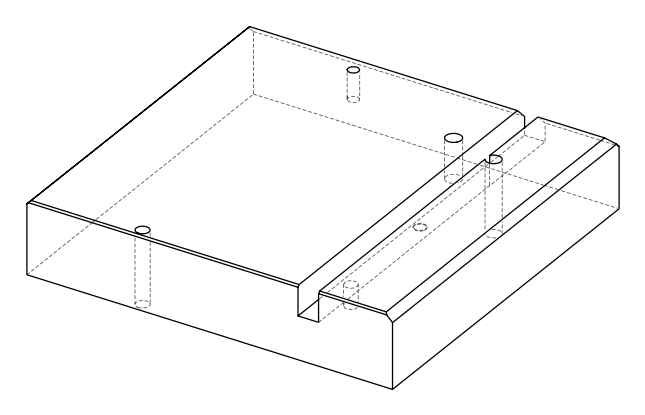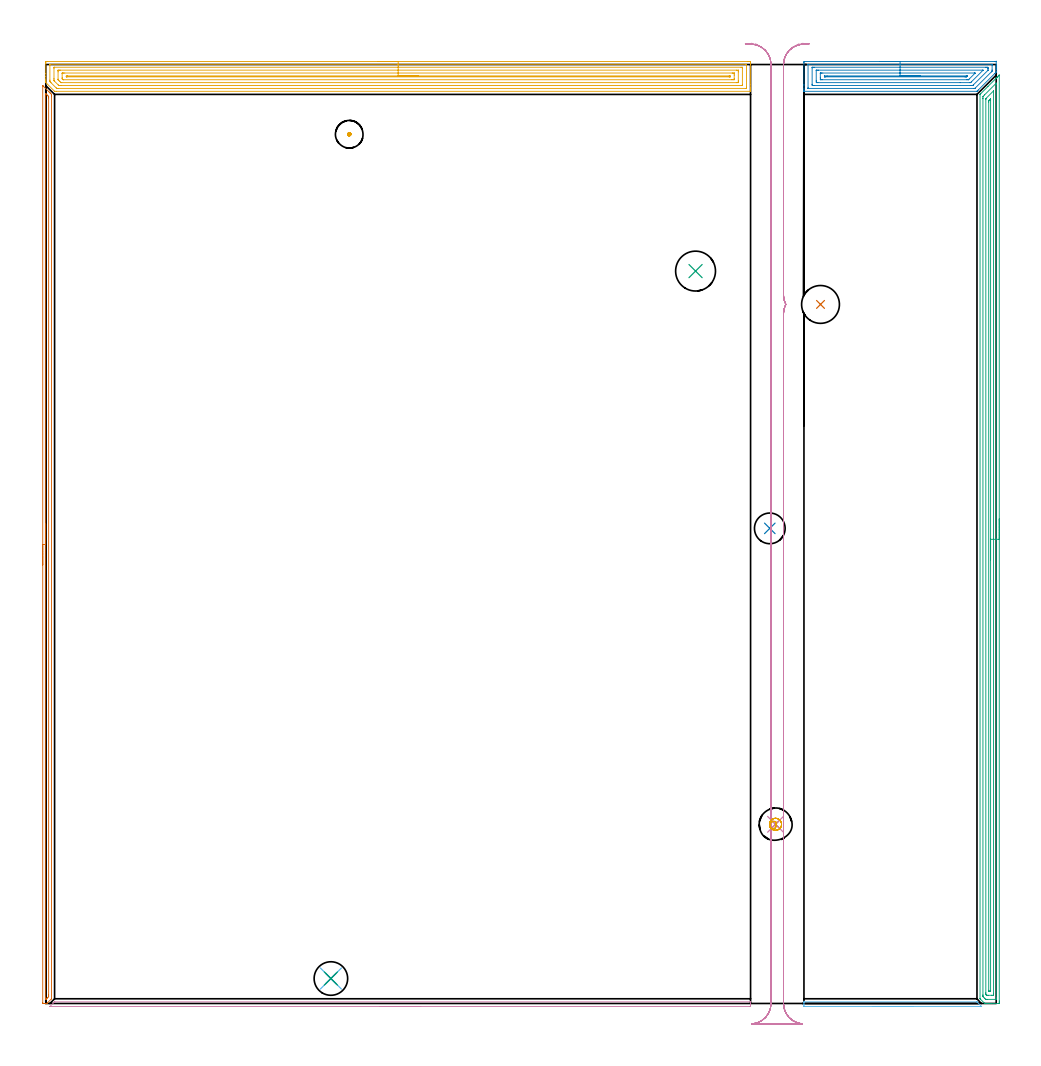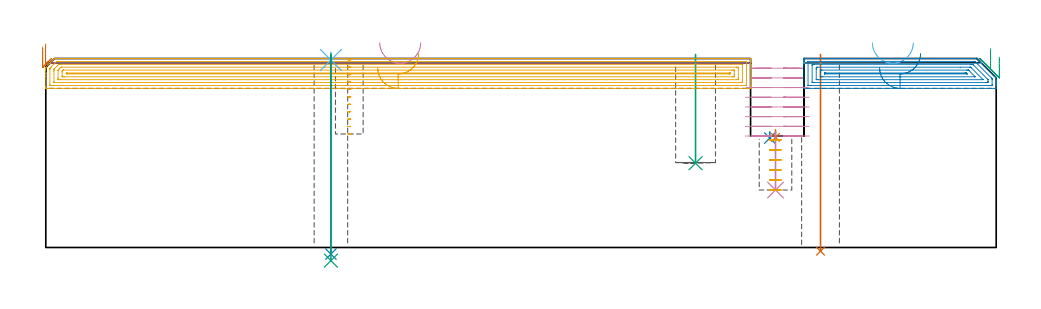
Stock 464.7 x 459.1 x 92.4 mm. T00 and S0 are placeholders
(PLAN: 17 operations, 10 tool changes, 65.8 min)
(1 INDEXABLE_INSERT_DRILL_THROUGH_HOLE_FROM_SOLID | STEP1HOLE_1 | NXT0302_008 | 0.39 min | 24786 mm3)
(2 INDEXABLE_INSERT_DRILL_BLIND_HOLE_FROM_SOLID | STEP1POCKET | UGT0302_001 | 0.02 min | 6854 mm3)
(3 INDEXABLE_INSERT_DRILL_BLIND_HOLE_FROM_SOLID_1 | STEP1POCKET_2 | NXT0302_010 | 0.21 min | 15194 mm3)
(4 AREA_MILL | FG_CHAMFER_SURFACE | UGT0205_001 | 2.89 min | 917 mm3)
(5 AREA_MILL_1 | FG_CHAMFER_SURFACE_1 | UGT0205_001 | 16.71 min | 37468 mm3)
(6 AREA_MILL_2 | FG_CHAMFER_SURFACE_2 | UGT0205_001 | 0.84 min | 239 mm3)
(7 AREA_MILL_3 | FG_CHAMFER_SURFACE_3 | UGT0205_001 | 7.31 min | 4125 mm3)
(8 AREA_MILL_4 | FG_CHAMFER_SURFACE_4 | UGT0205_001 | 4.56 min | 10793 mm3)
(9 AREA_MILL_5 | FG_CHAMFER_SURFACE_5 | UGT0205_001 | 14.56 min | 19754 mm3)
(10 MILL_RECTANGULAR_SLOT | SLOT_RECTANGULAR | UGT0201_094 | Follow Part, ap 5, ae 75% | 16.24 min | 445704 mm3)
(11 MILL_BLIND_HOLE_FROM_SOLID_MATERIAL | STEP1POCKET_1 | NXT0201_011 | Spiral | 0.32 min | 5302 mm3)
(12 SPOT_DRILL | STEP1HOLE | NXT0321_9005460120000 | 0.03 min | 42 mm3)
(13 SPOT_DRILL_1 | STEP1POCKET_3 | NXT0321_9005460120000 | 0.04 min | 55 mm3)
(14 DRILL_THROUGH_HOLE_INTO_CENTER | STEP1HOLE | NXT0301_065 | 0.39 min | 6358 mm3)
(15 DRILL_TO_ENLARGE_THROUGH_HOLE | STEP1HOLE | UGT0301_288 | 0.4 min | 13089 mm3)
(16 DRILL_BLIND_HOLE_INTO_CENTER | STEP1POCKET_3 | NXT0301_128 | 0.12 min | 2876 mm3)
(17 MILL_ROUGH_BLIND_HOLE_CONTOUR | STEP1POCKET_3 | NXT0201_013 | Spiral | 0.73 min | 2365 mm3)
(TOOL NXT0302_008 | Index. Insert Drill 18.5mm [880-D1850L25-05] | D18.5 PA176 FL93 Z2)
(TOOL UGT0302_001 | Indexable Insert Drill 15mm | D15 PA180 FL50 Z2)
(TOOL NXT0302_010 | Index. Insert Drill 19.5mm [880-D1950L25-05] | D19.5 PA176 FL98 Z2)
(TOOL UGT0205_001 | Chamfer Mill 20 x 3 x 45 deg. | D20 FL50 Z2)
(TOOL UGT0201_094 | End mill 20 mm | D20 FL38 Z4)
(TOOL NXT0201_011 | ENDMILL 12mm [2P460-1200-NA 1630] | D12 FL38 Z6)
(TOOL NXT0321_9005460120000 | NC Spot Drill, 142deg, 12mm, Carbide, Uncoated | D12 PA142 FL30 Z2)
(TOOL NXT0301_065 | Carbide Drill 9.4mm [860.1-0940-075A1-MM 2214] | D9.4 PA140 FL98 Z2)
(TOOL UGT0301_288 | Twist Drill 16.4 mm | D16.4 PA118 FL125 Z2)
(TOOL NXT0301_128 | Carbide Drill 12mm [861.1-1200-036A1-GP GC34] | D12 PA150 FL37.4 Z2)
(TOOL NXT0201_013 | ENDMILL 10mm | D10 FL30 Z4)
(OP 1 INDEXABLE_INSERT_DRILL_THROUGH_HOLE_FROM_SOLID)
G17 G21 G94 G90
T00 M6
G54
G17 G0 G90 X378.8 Y341.8 S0 M3
G43 Z102.4 H1
G94 G81 G98 Z-1.823 F250. R94.4
G80
M5
M2
(OP 2 INDEXABLE_INSERT_DRILL_BLIND_HOLE_FROM_SOLID)
G17 G21 G94 G90
T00 M6
G54
G17 G0 G90 X354. Y232.3 S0 M3
G43 Z102.4 H0
G94 G81 G98 Z53.5 F250. R56.5
G80
M5
M2
(OP 3 INDEXABLE_INSERT_DRILL_BLIND_HOLE_FROM_SOLID_1)
G17 G21 G94 G90
T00 M6
G54
G17 G0 G90 X317.7 Y358.1 S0 M3
G43 Z102.4 H1
G94 G81 G98 Z41.2 F250. R94.4
G80
M5
M2
(OP 4 AREA_MILL)
G17 G21 G94 G90
T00 M6
G54
G17 G0 G90 X183.3 Y-1.5 S1061 M3
G43 Z102.4 H0
Z100.1
G94 G1 X183.262 Z99.228 F250.
X183.148 Z98.364
X182.959 Z97.512
X182.697 Z96.68
X182.363 Z95.874
X181.96 Z95.1
X181.492 Z94.364
X180.96 Z93.672
X180.371 Z93.029
X179.728 Z92.44
X179.036 Z91.908
X178.3 Z91.44
X177.526 Z91.037
X176.72 Z90.703
X175.888 Z90.441
X175.036 Z90.252
X174.172 Z90.138
X173.3 Z90.1
X2.096 Y-1.499 Z90.099
X2.033 Y-1.496 Z90.103
X2.018 Y-1.493 Z90.104
X2.064 Y-1.435 Z90.163
X4.115 Y0.615 Z92.215
X4.261 Y0.76 Z92.355
X4.305 Y0.796 Z92.389
X4.409 Y0.8 Z92.4
X344.425
X344.59 Y0.797 Z92.388
X344.597 Y0.692 Z92.284
X344.6 Y0.58 Z92.18
Y0.33 Z91.929
Y-0.35 Z91.245
Y-0.69 Z90.906
X344.597 Y-1.219 Z90.377
X344.596 Y-1.491 Z90.105
X344.566 Y-1.493 Z90.104
X344.281 Y-1.5 Z90.1
X173.3
X172.428 Z90.138
X171.564 Z90.252
X170.712 Z90.441
X169.88 Z90.703
X169.074 Z91.037
X168.3 Z91.44
X167.564 Z91.908
X166.872 Z92.44
X166.229 Z93.029
X165.64 Z93.672
X165.108 Z94.364
X164.64 Z95.1
X164.237 Z95.874
X163.903 Z96.68
X163.641 Z97.512
X163.452 Z98.364
X163.338 Z99.228
X163.3 Z100.1
G0 Z102.4
M5
M2
(OP 5 AREA_MILL_1)
G17 G21 G94 G90
T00 M6
G54
G17 G0 G90 X162.3 Y460.6 S1061 M3
G43 Z102.4 H0
Z87.8
G94 G1 X162.338 Z86.928 F250.
X162.452 Z86.063
X162.641 Z85.212
X162.903 Z84.38
X163.237 Z83.574
X163.64 Z82.8
X164.108 Z82.064
X164.64 Z81.372
X165.229 Z80.729
X165.872 Z80.139
X166.564 Z79.608
X167.3 Z79.14
X168.074 Z78.737
X168.88 Z78.403
X169.712 Z78.141
X170.564 Z77.952
X171.428 Z77.838
X172.3 Z77.8
X343.364
X343.971 Y460.599 Z77.801
X344.572 Y460.594 Z77.804
X344.593 Y460.592 Z77.806
X344.597 Y459.994 Z78.404
X344.6 Y459.366 Z79.031
Y449.284 Z89.111
Y447.861 Z90.535
Y447.499 Z90.897
Y446.773 Z91.627
Y446.493 Z91.907
Y446.065 Z92.326
X344.59 Y446.003 Z92.388
X344.418 Y446. Z92.4
X5.099
X4.298 Y446.002 Z92.396
X4.296 Z92.395
X0.004 Y450.296 Z88.101
X0.001 Y450.306 Z88.091
X0. Y450.595 Z87.801
Y450.902 Z87.498
Y451.235 Z87.164
Y451.961 Z86.434
Y453.217 Z85.18
Y454.639 Z83.757
Y459.729 Z78.669
X0.002 Y459.994 Z78.404
X0.007 Y460.592 Z77.806
X0.028 Y460.594 Z77.804
X0.629 Y460.6 Z77.8
X172.3
Y459.186 Z79.214
X342.268 Y459.185 Z79.215
X342.437 Y459.183 Z79.217
X342.548 Y459.179 Z79.221
X342.591 Y459.172 Z79.228
X342.594 Y459.16 Z79.24
X342.597 Y459.101 Z79.299
X342.6 Y458.685 Z79.715
Y447.975 Z90.425
X342.597 Y447.499 Z90.901
X342.594 Y447.447 Z90.953
X342.591 Y447.427 Z90.973
X342.521 Y447.421 Z90.979
X342.352 Y447.416 Z90.984
X342.267 Y447.414 Z90.986
X5.909
X5.739 Y447.416 Z90.984
X5.401 Y447.421 Z90.979
X5.336 Y447.425 Z90.975
X5.324 Y447.432 Z90.968
X5.299 Y447.453 Z90.947
X5.251 Y447.499 Z90.901
X5.099 Y447.65 Z90.75
X2.573 Y450.176 Z88.224
X2.417 Y450.333 Z88.067
X2.055 Y450.704 Z87.696
X2.012 Y450.749 Z87.651
X2.007 Y450.819 Z87.581
X2.002 Y450.93 Z87.47
X2.001 Y451.069 Z87.331
X2. Y451.485 Z86.915
Y458.625 Z79.775
X2.003 Y459.101 Z79.299
X2.006 Y459.153 Z79.247
X2.009 Y459.173 Z79.227
X2.079 Y459.179 Z79.221
X2.248 Y459.184 Z79.216
X2.333 Y459.186 Z79.214
X172.3
Y457.772 Z80.628
X339.939 Y457.771 Z80.629
X340.395 Y457.767 Z80.633
X340.546 Y457.765 Z80.635
X340.59 Y457.761 Z80.639
X340.594 Y457.658 Z80.742
X340.598 Y457.521 Z80.879
X340.599 Y457.316 Z81.084
X340.6 Y457.111 Z81.289
X340.599 Y449.284 Z89.116
X340.598 Y449.081 Z89.319
X340.59 Y448.875 Z89.525
X340.585 Y448.835 Z89.565
X340.565 Y448.833 Z89.567
X340.509 Y448.831 Z89.569
X340.395 Y448.829 Z89.571
X7.344
X6.888 Y448.83 Z89.57
X6.445 Y448.833 Z89.567
X6.397 Y448.835 Z89.565
X6.343 Y448.868 Z89.532
X6.234 Y448.972 Z89.428
X6.073 Y449.128 Z89.272
X4.205 Y450.994 Z87.406
X4.132 Y451.069 Z87.331
X4.06 Y451.146 Z87.254
X4.015 Y451.196 Z87.204
X4.009 Y451.223 Z87.177
X4.003 Y451.271 Z87.129
X4. Y451.961 Z86.439
Y452.166 Z86.234
X4.001 Y457.316 Z81.084
X4.002 Y457.519 Z80.881
X4.01 Y457.726 Z80.674
X4.015 Y457.766 Z80.634
X4.035 Y457.767 Z80.633
X4.091 Y457.77 Z80.63
X4.205 Y457.771 Z80.629
X172.3 Y457.772 Z80.628
Y456.357 Z82.043
X337.779
X338.548 Y456.351 Z82.049
X338.586
X338.59 Y456.306 Z82.094
X338.595 Y456.197 Z82.203
X338.598 Y455.977 Z82.423
X338.6 Y455.538 Z82.862
Y451.075 Z87.325
X338.598 Y450.626 Z87.774
X338.595 Y450.404 Z87.996
X338.59 Y450.294 Z88.106
X338.586 Y450.249 Z88.151
X338.535 Y450.248 Z88.152
X337.712 Y450.243 Z88.157
X337.646
X7.782
X7.714 Y450.244 Z88.156
X7.509 Y450.249 Z88.151
X7.409 Y450.252 Z88.148
X7.201 Y450.454 Z87.946
X6.888 Y450.762 Z87.638
X6.581 Y451.069 Z87.331
X6.276 Y451.377 Z87.023
X6.076 Y451.583 Z86.817
X6.01 Y451.653 Z86.747
X6.006 Y451.678 Z86.722
X6.003 Y451.733 Z86.667
X6. Y451.955 Z86.445
Y455.525 Z82.875
X6.002 Y455.974 Z82.426
X6.005 Y456.196 Z82.204
X6.01 Y456.306 Z82.094
X6.014 Y456.351 Z82.049
X6.065 Y456.352 Z82.048
X6.888 Y456.357 Z82.043
X6.954
X172.3
Y454.943 Z83.457
X335.619
X335.924 Y454.942 Z83.458
X336.518 Y454.939 Z83.461
X336.571 Y454.936 Z83.464
X336.59 Y454.927 Z83.473
X336.596 Y454.86 Z83.54
X336.598 Y454.639 Z83.761
X336.6 Y453.964 Z84.436
Y452.179 Z86.221
X336.599 Y451.961 Z86.439
X336.597 Y451.793 Z86.607
X336.593 Y451.709 Z86.691
X336.591 Y451.672 Z86.728
X336.533 Y451.664 Z86.736
X336.226 Y451.66 Z86.74
X335.924 Y451.658 Z86.742
X335.335 Y451.657 Z86.743
X8.676 Y451.658 Z86.742
X8.574 Y451.659 Z86.741
X8.494 Y451.662 Z86.738
X8.445 Y451.665 Z86.735
X8.413 Y451.696 Z86.704
X8.141 Y451.961 Z86.439
X8.065 Y452.04 Z86.36
X8.022 Y452.088 Z86.312
X8.01 Y452.131 Z86.269
X8.006 Y452.299 Z86.101
X8.001 Y452.635 Z85.765
Y454.639 Z83.761
X8.003 Y454.807 Z83.593
X8.006 Y454.891 Z83.509
X8.009 Y454.928 Z83.472
X8.067 Y454.936 Z83.464
X8.374 Y454.94 Z83.46
X8.676 Y454.942 Z83.458
X9.265 Y454.943 Z83.457
X172.3
Y453.529 Z84.871
X334.136
X334.355 Y453.528 Z84.872
X334.515 Y453.524 Z84.876
X334.586 Y453.522 Z84.878
X334.59 Y453.481 Z84.919
X334.598 Y453.285 Z85.115
X334.596 Y453.2 Z85.2
X334.59 Y453.095 Z85.305
X334.584 Y453.077 Z85.323
X334.574 Y453.075 Z85.325
X334.541 Y453.073 Z85.327
X334.27 Y453.071 Z85.329
X334.136
X10.464
X10.245 Y453.073 Z85.327
X10.085 Y453.076 Z85.324
X10.013 Y453.078 Z85.322
X10.01 Y453.119 Z85.281
X10.006 Y453.311 Z85.089
X10.015 Y453.522 Z84.878
X10.464 Y453.527 Z84.873
X10.683 Y453.528 Z84.872
X172.3 Y453.529 Z84.871
X173.172 Z84.909
X174.036 Z85.023
X174.888 Z85.212
X175.72 Z85.474
X176.526 Z85.808
X177.3 Z86.211
X178.036 Z86.68
X178.728 Z87.211
X179.371 Z87.8
X179.96 Z88.443
X180.492 Z89.135
X180.96 Z89.871
X181.363 Z90.645
X181.697 Z91.451
X181.959 Z92.283
X182.148 Z93.135
X182.262 Z93.999
X182.3 Z94.871
G0 Z102.4
M5
M2
(OP 6 AREA_MILL_2)
G17 G21 G94 G90
T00 M6
G54
G17 G0 G90 X424.15 Y-1.5 S1061 M3
G43 Z102.4 H0
Z100.1
G94 G1 X424.112 Z99.228 F250.
X423.998 Z98.364
X423.809 Z97.512
X423.547 Z96.68
X423.213 Z95.874
X422.81 Z95.1
X422.342 Z94.364
X421.81 Z93.672
X421.221 Z93.029
X420.578 Z92.44
X419.886 Z91.908
X419.15 Z91.44
X418.376 Z91.037
X417.57 Z90.703
X416.738 Z90.441
X415.886 Z90.252
X415.022 Z90.138
X414.15 Z90.1
X371.005
X370.861 Y-1.498 Z90.102
X370.72 Y-1.493 Z90.104
X370.704 Y-1.491 Z90.105
X370.7 Y-1.219 Z90.377
Y-0.663 Z90.933
Y-0.35 Z91.244
Y0.598 Z92.197
X370.703 Y0.701 Z92.293
X370.71 Y0.797 Z92.388
X370.861 Y0.8 Z92.4
X455.208
X455.295 Y0.796 Z92.389
X455.332 Y0.767 Z92.362
X455.458 Y0.642 Z92.241
X457.565 Y-1.463 Z90.134
X457.583 Y-1.495 Z90.103
X457.581 Y-1.496 Z90.102
X457.541 Y-1.499 Z90.099
X457.439
X457.281 Y-1.5 Z90.1
X414.15
X413.278 Z90.138
X412.414 Z90.252
X411.562 Z90.441
X410.73 Z90.703
X409.924 Z91.037
X409.15 Z91.44
X408.414 Z91.908
X407.722 Z92.44
X407.079 Z93.029
X406.49 Z93.672
X405.958 Z94.364
X405.49 Z95.1
X405.087 Z95.874
X404.753 Z96.68
X404.491 Z97.512
X404.302 Z98.364
X404.188 Z99.228
X404.15 Z100.1
G0 Z102.4
M5
M2
(OP 7 AREA_MILL_3)
G17 G21 G94 G90
T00 M6
G54
G17 G0 G90 X-1.5 Y214.4 S1061 M3
G43 Z102.4 H0
Z98.1
G94 G1 Y214.438 Z97.228 F250.
Y214.552 Z96.363
Y214.741 Z95.512
Y215.003 Z94.68
Y215.337 Z93.874
Y215.74 Z93.1
Y216.208 Z92.364
Y216.74 Z91.672
Y217.329 Z91.029
Y217.972 Z90.44
Y218.664 Z89.908
Y219.4 Z89.44
Y220.174 Z89.037
Y220.98 Z88.703
Y221.812 Z88.441
Y222.664 Z88.252
Y223.528 Z88.138
Y224.4 Z88.1
X-1.499 Y448.778 Z88.099
X-1.495 Y448.783 Z88.103
X-1.48 Y448.778 Z88.118
X-1.408 Y448.709 Z88.19
X1.604 Y445.697 Z91.203
X1.799 Y445.502 Z91.397
X1.966 Y445.336 Z91.561
X2.127 Y445.174 Z91.725
X2.246 Y445.055 Z91.843
X2.405 Y444.897 Z92.
X2.691 Y444.609 Z92.288
X2.795 Y444.502 Z92.391
X2.8 Y443.715 Z92.4
Y2.405
X2.796 Y2.306 Z92.389
X2.73 Y2.228 Z92.327
X0.65 Y0.15 Z90.249
X0.511 Y0.008 Z90.103
X0.484 Y0.002 Z90.076
X0.41 Y0. Z90.005
X0.314 Z89.913
X-0.432 Z89.167
X-1.105 Z88.49
X-1.333 Z88.263
X-1.44 Z88.156
X-1.491 Y0.003 Z88.105
X-1.496 Y0.171 Z88.104
X-1.5 Y0.372 Z88.1
Y224.4
X-0.086 Z89.514
X-0.085 Y444.609 Z89.515
X-0.083 Y444.848 Z89.517
X-0.08 Y444.906 Z89.52
X-0.079 Y444.917 Z89.521
X-0.062 Y444.903 Z89.538
X-0.009 Y444.854 Z89.591
X0.241 Y444.609 Z89.841
X0.65 Y444.2 Z90.25
X1.134 Y443.715 Z90.734
X1.299 Y443.546 Z90.899
X1.357 Y443.482 Z90.957
X1.379 Y443.453 Z90.979
X1.381 Y443.433 Z90.981
X1.383 Y443.341 Z90.983
X1.386 Y442.967 Z90.986
Y442.822
Y4.191
X1.383 Y3.445 Z90.983
X1.38 Y3.371 Z90.98
X1.378 Y3.34 Z90.978
X1.343 Y3.298 Z90.943
X0.995 Y2.946 Z90.595
X0.65 Y2.6 Z90.25
X0.455 Y2.405 Z90.055
X0.333 Y2.285 Z89.933
X0.106 Y2.065 Z89.706
X0.057 Y2.018 Z89.657
X-0.047 Y2.01 Z89.553
X-0.072 Z89.528
X-0.079 Y2.078 Z89.521
X-0.083 Y2.258 Z89.517
X-0.085 Y2.405 Z89.515
X-0.086 Y2.991 Z89.514
Y224.4
Y225.272 Z89.552
Y226.136 Z89.666
Y226.988 Z89.855
Y227.82 Z90.117
Y228.626 Z90.451
Y229.4 Z90.854
Y230.136 Z91.323
Y230.828 Z91.854
Y231.471 Z92.443
Y232.06 Z93.086
Y232.592 Z93.778
Y233.06 Z94.514
Y233.463 Z95.288
Y233.797 Z96.094
Y234.059 Z96.926
Y234.248 Z97.778
Y234.362 Z98.643
Y234.4 Z99.514
G0 Z102.4
M5
M2
(OP 8 AREA_MILL_4)
G17 G21 G94 G90
T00 M6
G54
G17 G0 G90 X407.7 Y460.6 S1061 M3
G43 Z102.4 H0
Z87.8
G94 G1 X407.738 Z86.928 F250.
X407.852 Z86.064
X408.041 Z85.212
X408.303 Z84.38
X408.637 Z83.574
X409.04 Z82.8
X409.508 Z82.064
X410.04 Z81.372
X410.629 Z80.729
X411.272 Z80.14
X411.964 Z79.608
X412.7 Z79.14
X413.474 Z78.737
X414.28 Z78.403
X415.112 Z78.141
X415.964 Z77.952
X416.828 Z77.838
X417.7 Z77.8
X464.097 Y460.599 Z77.801
X464.698 Y460.596 Z77.8
X464.699
X464.7 Y459.101 Z79.293
Y458.522 Z79.875
Y458.209 Z80.188
Y457.629 Z80.767
Y457.316 Z81.079
Y456.69 Z81.71
Y455.403 Z82.995
X464.692 Y455.393 Z83.006
X464.414 Y455.114 Z83.286
X464.356 Y455.056 Z83.344
X463.941 Y454.639 Z83.758
X455.909 Y446.606 Z91.789
X455.621 Y446.321 Z92.079
X455.524 Y446.223 Z92.176
X455.346 Y446.048 Z92.347
X455.295 Y446.004 Z92.389
X455.175 Y446. Z92.4
X370.857
X370.71 Y446.002 Z92.388
X370.706 Y446.023 Z92.367
X370.703 Y446.055 Z92.336
X370.7 Y446.425 Z91.974
Y446.872 Z91.527
Y447.499 Z90.896
Y448.704 Z89.693
Y449.284 Z89.11
Y459.994 Z78.403
X370.703 Y460.286 Z78.111
X370.71 Y460.592 Z77.806
X371.016 Y460.599 Z77.799
X417.7 Y460.6 Z77.8
Y459.186 Z79.214
X462.397 Y459.185 Z79.215
X462.566 Y459.182 Z79.218
X462.675 Y459.179 Z79.221
X462.691 Y459.169 Z79.231
X462.693 Y459.156 Z79.244
X462.696 Y459.101 Z79.299
X462.7 Y458.714 Z79.686
Y456.424 Z81.976
X462.698 Y456.038 Z82.362
X462.693 Y455.91 Z82.49
X462.689 Y455.85 Z82.55
X462.347 Y455.497 Z82.903
X454.349 Y447.499 Z90.901
X454.315 Y447.466 Z90.934
X454.282 Y447.439 Z90.961
X454.253 Y447.421 Z90.979
X454.231 Y447.418 Z90.982
X454.181 Y447.416 Z90.984
X454.081 Y447.415 Z90.985
X453.879 Y447.414 Z90.986
X373.003 Y447.415 Z90.985
X372.834 Y447.418 Z90.982
X372.725 Y447.421 Z90.979
X372.709 Y447.431 Z90.969
X372.707 Y447.444 Z90.956
X372.704 Y447.499 Z90.901
X372.7 Y447.886 Z90.514
X372.701 Y459.101 Z79.299
X372.703 Y459.15 Z79.25
X372.706 Y459.173 Z79.227
X372.709 Y459.179 Z79.221
X372.75 Y459.181 Z79.219
X372.918 Y459.185 Z79.215
X373.003 Y459.186 Z79.214
X373.087
X417.7
Y457.772 Z80.628
X459.636 Y457.771 Z80.629
X460.074 Y457.77 Z80.63
X460.528 Y457.767 Z80.633
X460.67 Y457.765 Z80.635
X460.69 Y457.488 Z80.912
X460.696 Y457.316 Z81.084
X460.699 Y457.145 Z81.255
X460.695 Y456.424 Z81.976
X460.692 Y456.338 Z82.062
X460.688 Y456.299 Z82.101
X460.672 Y456.28 Z82.12
X460.528 Y456.129 Z82.271
X453.537 Y449.137 Z89.263
X453.39 Y448.991 Z89.409
X453.264 Y448.874 Z89.526
X453.221 Y448.835 Z89.565
X453.171 Y448.834 Z89.566
X452.951 Y448.83 Z89.57
X452.498 Y448.829 Z89.571
X452.061 Y448.828 Z89.572
X375.764 Y448.829 Z89.571
X375.326 Y448.83 Z89.57
X374.872 Y448.833 Z89.567
X374.73 Y448.835 Z89.565
X374.71 Y449.112 Z89.288
X374.704 Y449.284 Z89.116
X374.701 Y449.455 Z88.945
Y457.487 Z80.913
X374.707 Y457.66 Z80.74
X374.711 Y457.765 Z80.635
X374.759 Y457.767 Z80.633
X374.872 Y457.769 Z80.631
X375.309 Y457.771 Z80.629
X375.764 Y457.772 Z80.628
X417.7
Y456.357 Z82.043
X457.918
X458.183 Y456.351 Z82.049
X458.288 Y456.347 Z82.053
X458.263 Y456.319 Z82.081
X458.113 Y456.163 Z82.237
X452.498 Y450.547 Z87.853
X452.31 Y450.364 Z88.036
X452.205 Y450.266 Z88.134
X452.17 Y450.25 Z88.15
X452.122 Y450.246 Z88.154
X452.019 Y450.244 Z88.156
X451.606 Y450.243 Z88.157
X447.089
X377.482
X376.729 Y450.25 Z88.15
X376.701 Y451.024 Z87.376
X376.7 Y451.069 Z87.331
X376.701 Y456.274 Z82.126
X376.705 Y456.327 Z82.073
X376.71 Y456.348 Z82.052
X376.729 Y456.351 Z82.049
X377.549 Y456.357 Z82.043
X377.615
X417.7
Y454.943 Z83.457
X453.979
X454.126 Y454.942 Z83.458
X454.282 Y454.939 Z83.461
X454.426 Y454.936 Z83.464
X454.344 Y454.847 Z83.553
X454.282 Y454.781 Z83.619
X451.463 Y451.961 Z86.439
X451.21 Y451.713 Z86.687
X451.169 Y451.677 Z86.723
X451.151 Y451.664 Z86.736
X451.119 Y451.662 Z86.738
X451.016 Y451.659 Z86.741
X450.713 Y451.657 Z86.743
X450.125
X379.637
X379.333 Y451.658 Z86.742
X378.74 Y451.662 Z86.738
X378.721 Y451.663 Z86.737
X378.708 Y451.694 Z86.706
X378.704 Y451.961 Z86.439
X378.7 Y452.594 Z85.806
Y452.854 Z85.546
Y454.639 Z83.761
X378.701 Y454.797 Z83.603
X378.703 Y454.876 Z83.524
X378.706 Y454.915 Z83.485
X378.709 Y454.931 Z83.469
X378.727 Y454.936 Z83.464
X379.031 Y454.94 Z83.46
X379.333 Y454.942 Z83.458
X379.921 Y454.943 Z83.457
X417.7
Y453.529 Z84.871
X450.039
X450.382 Y453.527 Z84.873
X450.477 Y453.525 Z84.875
X450.552 Y453.522 Z84.878
X450.523 Y453.483 Z84.917
X450.402 Y453.355 Z85.045
X450.308 Y453.259 Z85.141
X450.17 Y453.126 Z85.274
X450.133 Y453.093 Z85.307
X450.104 Y453.078 Z85.322
X450.05 Y453.076 Z85.324
X449.821 Y453.073 Z85.327
X449.604 Y453.071 Z85.329
X449.387
X381.335
X381.118 Y453.072 Z85.328
X380.897 Y453.074 Z85.326
X380.761 Y453.078 Z85.322
X380.71 Y453.087 Z85.313
X380.707 Y453.116 Z85.284
X380.702 Y453.269 Z85.131
X380.707 Y453.508 Z84.892
X380.709 Y453.518 Z84.882
X380.72 Y453.522 Z84.878
X380.775 Y453.525 Z84.875
X380.889 Y453.528 Z84.872
X382.01 Y453.529 Z84.871
X417.7
X418.572 Z84.909
X419.437 Z85.023
X420.288 Z85.212
X421.12 Z85.474
X421.926 Z85.808
X422.7 Z86.211
X423.436 Z86.68
X424.128 Z87.211
X424.771 Z87.8
X425.36 Z88.443
X425.892 Z89.135
X426.36 Z89.871
X426.763 Z90.645
X427.097 Z91.451
X427.359 Z92.283
X427.548 Z93.135
X427.662 Z94.
X427.7 Z94.871
G0 Z102.4
M5
M2
(OP 9 AREA_MILL_5)
G17 G21 G94 G90
T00 M6
G54
G17 G0 G90 X466.2 Y236.95 S1061 M3
G43 Z102.4 H0
Z93.
G94 G1 Y236.912 Z92.128 F250.
Y236.798 Z91.263
Y236.609 Z90.412
Y236.347 Z89.58
Y236.013 Z88.774
Y235.61 Z88.
Y235.142 Z87.264
Y234.61 Z86.572
Y234.021 Z85.929
Y233.378 Z85.34
Y232.686 Z84.808
Y231.95 Z84.34
Y231.176 Z83.937
Y230.37 Z83.603
Y229.538 Z83.341
Y228.686 Z83.152
Y227.822 Z83.038
Y226.95 Z83.
Y1.162
X466.199 Y0.611 Z83.001
X466.197 Y0.272 Z83.002
X466.193 Y0.01 Z83.004
X465.865 Y0. Z83.331
X462.373 Z86.821
X461.822 Z87.375
X461.5 Z87.696
X460.949 Z88.247
X460.627 Z88.568
X459.983 Z89.217
X459.525 Z89.674
X459.487 Z89.712
X459.2 Y0.002 Z89.993
X459.098 Y0.01 Z90.094
X458.989 Y0.109 Z90.208
X458.881 Y0.219 Z90.318
X457.089 Y2.011 Z92.111
X456.846 Y2.256 Z92.35
X456.804 Y2.306 Z92.389
X456.8 Y2.396 Z92.4
Y444.36
X456.803 Y444.494 Z92.389
X456.872 Y444.574 Z92.324
X457.106 Y444.807 Z92.093
X457.135 Y444.835 Z92.064
X460.678 Y448.378 Z88.521
X464.556 Y452.258 Z84.64
X464.695 Y452.396 Z84.503
X464.85 Y452.551 Z84.348
X464.992 Y452.695 Z84.203
X465.141 Y452.842 Z84.056
X465.277 Y452.978 Z83.921
X465.429 Y453.131 Z83.766
X465.931 Y453.631 Z83.269
X466.055 Y453.756 Z83.144
X466.186 Y453.884 Z83.012
X466.195 Y453.885 Z83.003
X466.199 Y453.884 Z82.999
X466.2 Y226.95 Z83.
X464.786 Z84.414
X464.785 Y2.609 Z84.415
X464.784 Y2.397 Z84.416
X464.78 Y2.057 Z84.42
X464.779 Y2.022 Z84.421
X464.739 Y2.01 Z84.461
X464.637 Y2.005 Z84.563
X464.506 Y2.001 Z84.694
X460.141 Z89.059
X459.754 Y2.007 Z89.446
X459.625 Y2.01 Z89.575
X459.534 Y2.028 Z89.666
X459.459 Y2.099 Z89.741
X459.154 Y2.397 Z90.046
X458.881 Y2.67 Z90.319
X458.266 Y3.29 Z90.934
X458.224 Y3.337 Z90.976
X458.221 Y3.376 Z90.979
X458.218 Y3.46 Z90.982
X458.215 Y3.63 Z90.985
X458.214 Y3.971 Z90.986
Y4.183
Y442.363
X458.215 Y442.575 Z90.985
X458.22 Y443.25 Z90.98
X458.224 Y443.467 Z90.976
X458.994 Y444.244 Z90.206
X464.467 Y449.717 Z84.733
X464.57 Y449.817 Z84.63
X464.739 Y449.977 Z84.461
X464.779 Y450.013 Z84.421
X464.782 Y449.933 Z84.418
X464.785 Y449.717 Z84.415
Y449.522
X464.786 Y226.95 Z84.414
X463.372 Z85.828
Y4.947
X463.37 Y4.183 Z85.83
X463.368 Y4.058 Z85.832
X463.365 Y4.02 Z85.835
X463.334 Y4.01 Z85.866
X463.246 Y4.007 Z85.954
X462.551 Y4. Z86.649
X462.373 Z86.827
X460.805 Z88.395
X460.627 Z88.573
X460.448 Y4.002 Z88.752
X460.092 Y4.008 Z89.108
X459.999 Y4.012 Z89.201
X459.973 Y4.033 Z89.227
X459.921 Y4.081 Z89.279
X459.817 Y4.183 Z89.383
X459.754 Y4.248 Z89.446
X459.657 Y4.354 Z89.543
X459.635 Y4.387 Z89.565
X459.632 Y4.52 Z89.568
X459.63 Y4.691 Z89.57
X459.628 Y5.204 Z89.572
Y441.938
X459.629 Y442.195 Z89.571
X459.632 Y442.366 Z89.568
X459.635 Y442.424 Z89.565
X459.641 Y442.435 Z89.559
X459.66 Y442.458 Z89.54
X459.754 Y442.555 Z89.446
X463.346 Y446.146 Z85.854
X463.358 Y446.151 Z85.842
X463.365 Z85.835
X463.368 Y446.146 Z85.832
X463.371 Y446.061 Z85.829
Y446.018
X463.372 Y226.95 Z85.828
X461.957 Z87.243
Y6.237
X461.956 Y6.113 Z87.244
X461.953 Y6.03 Z87.247
X461.95 Y6.013 Z87.25
X461.945 Y6.009 Z87.255
X461.921 Y6.006 Z87.279
X461.5 Y6. Z87.7
X461.469 Z87.731
X461.088 Y6.01 Z88.112
X461.049 Y6.012 Z88.151
X461.047 Y6.042 Z88.153
X461.044 Y6.088 Z88.156
X461.043 Y6.133 Z88.157
Y6.436
Y440.789
X461.044 Y441.255 Z88.156
X461.047 Y441.362 Z88.153
X461.05 Y441.385 Z88.15
X461.06 Y441.401 Z88.14
X461.094 Y441.44 Z88.106
X461.331 Y441.682 Z87.869
X461.416 Y441.768 Z87.784
X461.5 Y441.851 Z87.7
X461.86 Y442.207 Z87.34
X461.917 Y442.261 Z87.283
X461.951 Y442.29 Z87.249
X461.954 Y442.242 Z87.246
X461.956 Y442.203 Z87.244
X461.957 Y442.107 Z87.243
Y441.682
Y226.95
Y226.078 Z87.281
Y225.214 Z87.395
Y224.362 Z87.583
Y223.53 Z87.846
Y222.724 Z88.18
Y221.95 Z88.582
Y221.214 Z89.051
Y220.522 Z89.582
Y219.879 Z90.172
Y219.29 Z90.815
Y218.758 Z91.507
Y218.29 Z92.243
Y217.887 Z93.016
Y217.553 Z93.822
Y217.291 Z94.654
Y217.102 Z95.506
Y216.988 Z96.371
Y216.95 Z97.243
G0 Z102.4
M5
M2
(OP 10 MILL_RECTANGULAR_SLOT)
G17 G21 G94 G90
T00 M6
G54
G17 G0 G90 X347.002 Y469.26 S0 M3
G43 Z102.4 H0
Z87.662
G94 G1 X349.6 Y467.76 F250.
G2 X354.6 Y459.1 R10. F500.
G1 Y0.
G2 X345.374 Y-9.97 R10.
G1 Y-10.
X369.926
Y-9.97
G2 X360.7 Y0. R10.
G1 Y337.13
G2 X361.858 Y341.8 R10.
X360.7 Y346.47 R10.
G1 Y459.1
G2 X365.7 Y467.76 R10.
G1 X368.298 Y469.26 F250.
G0 X345.059 Y469.53 Z82.925
G1 X347.892 Y468.543
G2 X354.6 Y459.1 R10. F500.
G1 Y0.
G2 X345.374 Y-9.97 R10.
G1 Y-10.
X369.926
Y-9.97
G2 X360.7 Y0. R10.
G1 Y337.13
G2 X361.858 Y341.8 R10.
X360.7 Y346.47 R10.
G1 Y459.1
G2 X367.41 Y468.543 R10.
G1 X370.243 Y469.53 F250.
G0 X342.441 Y469.315 Z78.187
G1 X345.43 Y469.065
G2 X354.6 Y459.1 R10. F500.
G1 Y0.
G2 X345.374 Y-9.97 R10.
G1 Y-10.
X369.926
Y-9.97
G2 X360.7 Y0. R10.
G1 Y337.13
G2 X361.858 Y341.8 R10.
X360.7 Y346.47 R10.
G1 Y459.1
G2 X369.872 Y469.066 R10.
G1 X372.862 Y469.314 F250.
G0 X342.05 Y469.224 Z73.45
G1 X345.047 Y469.09
G2 X354.6 Y459.1 R10. F500.
G1 Y0.
G2 X345.374 Y-9.97 R10.
G1 Y-10.
X369.926
Y-9.97
G2 X360.7 Y0. R10.
G1 Y337.13
G2 X361.858 Y341.8 R10.
X360.7 Y346.47 R10.
G1 Y459.1
G2 X370.253 Y469.09 R10.
G1 X373.25 Y469.224 F250.
G0 X342.05 Z68.712
G1 X345.047 Y469.09
G2 X354.6 Y459.1 R10. F500.
G1 Y0.
G2 X345.374 Y-9.97 R10.
G1 Y-10.
X369.926
Y-9.97
G2 X360.7 Y0. R10.
G1 Y337.13
G2 X361.858 Y341.8 R10.
X360.7 Y346.47 R10.
G1 Y459.1
G2 X370.253 Y469.09 R10.
G1 X373.25 Y469.224 F250.
G0 X342.05 Z63.975
G1 X345.047 Y469.09
G2 X354.6 Y459.1 R10. F500.
G1 Y0.
G2 X345.374 Y-9.97 R10.
G1 Y-10.
X369.926
Y-9.97
G2 X360.7 Y0. R10.
G1 Y337.13
G2 X361.858 Y341.8 R10.
X360.7 Y346.47 R10.
G1 Y459.1
G2 X370.253 Y469.09 R10.
G1 X373.25 Y469.224 F250.
G0 X342.05 Z59.237
G1 X345.047 Y469.09
G2 X354.6 Y459.1 R10. F500.
G1 Y0.
G2 X345.374 Y-9.97 R10.
G1 Y-10.
X369.926
Y-9.97
G2 X360.7 Y0. R10.
G1 Y337.13
G2 X361.858 Y341.8 R10.
X360.7 Y346.47 R10.
G1 Y459.1
G2 X370.253 Y469.09 R10.
G1 X373.25 Y469.224 F250.
G0 X342.05 Z54.5
G1 X345.047 Y469.09
G2 X354.6 Y459.1 R10. F500.
G1 Y0.
G2 X345.374 Y-9.97 R10.
G1 Y-10.
X369.926
Y-9.97
G2 X360.7 Y0. R10.
G1 Y337.13
G2 X361.858 Y341.8 R10.
X360.7 Y346.47 R10.
G1 Y459.1
G2 X370.253 Y469.09 R10.
G1 X373.25 Y469.224 F250.
G0 Z102.4
M5
M2
(OP 11 MILL_BLIND_HOLE_FROM_SOLID_MATERIAL)
G17 G21 G94 G90
T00 M6
G54
G17 G0 G90 X148.4 Y425. S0 M3
G43 Z102.4 H1
Z91.773
G94 G3 X148.775 Y425.375 R0.375 F250.
X148.4 Y425.75 R0.375
X147.65 Y425. R0.75
X148.4 Y425.75 R-0.75
X148.025 Y425.375 R0.375
X148.4 Y425. R0.375
G0 Z88.145
G3 X148.775 Y425.375 R0.375
X148.4 Y425.75 R0.375
X147.65 Y425. R0.75
X148.4 Y425.75 R-0.75
X148.025 Y425.375 R0.375
X148.4 Y425. R0.375
G0 Z84.518
G3 X148.775 Y425.375 R0.375
X148.4 Y425.75 R0.375
X147.65 Y425. R0.75
X148.4 Y425.75 R-0.75
X148.025 Y425.375 R0.375
X148.4 Y425. R0.375
G0 Z80.891
G3 X148.775 Y425.375 R0.375
X148.4 Y425.75 R0.375
X147.65 Y425. R0.75
X148.4 Y425.75 R-0.75
X148.025 Y425.375 R0.375
X148.4 Y425. R0.375
G0 Z77.264
G3 X148.775 Y425.375 R0.375
X148.4 Y425.75 R0.375
X147.65 Y425. R0.75
X148.4 Y425.75 R-0.75
X148.025 Y425.375 R0.375
X148.4 Y425. R0.375
G0 Z73.636
G3 X148.775 Y425.375 R0.375
X148.4 Y425.75 R0.375
X147.65 Y425. R0.75
X148.4 Y425.75 R-0.75
X148.025 Y425.375 R0.375
X148.4 Y425. R0.375
G0 Z70.009
G3 X148.775 Y425.375 R0.375
X148.4 Y425.75 R0.375
X147.65 Y425. R0.75
X148.4 Y425.75 R-0.75
X148.025 Y425.375 R0.375
X148.4 Y425. R0.375
G0 Z66.382
G3 X148.775 Y425.375 R0.375
X148.4 Y425.75 R0.375
X147.65 Y425. R0.75
X148.4 Y425.75 R-0.75
X148.025 Y425.375 R0.375
X148.4 Y425. R0.375
G0 Z62.755
G3 X148.775 Y425.375 R0.375
X148.4 Y425.75 R0.375
X147.65 Y425. R0.75
X148.4 Y425.75 R-0.75
X148.025 Y425.375 R0.375
X148.4 Y425. R0.375
G0 Z59.127
G3 X148.775 Y425.375 R0.375
X148.4 Y425.75 R0.375
X147.65 Y425. R0.75
X148.4 Y425.75 R-0.75
X148.025 Y425.375 R0.375
X148.4 Y425. R0.375
G0 Z55.5
G3 X148.775 Y425.375 R0.375
X148.4 Y425.75 R0.375
X147.65 Y425. R0.75
X148.4 Y425.75 R-0.75
X148.025 Y425.375 R0.375
X148.4 Y425. R0.375
G0 Z102.4
M5
M2
(OP 12 SPOT_DRILL)
G17 G21 G94 G90
T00 M6
G54
G17 G0 G90 X139.4 Y12.2 S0 M3
G43 Z102.4 H0
G94 G81 G98 Z91.694 F250. R95.4
G80
M5
M2
(OP 13 SPOT_DRILL_1)
G17 G21 G94 G90
T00 M6
G54
G17 G0 G90 X356.8 Y87.6 S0 M3
G43 Z102.4 H0
G94 G81 G98 Z53.816 F250. R57.5
G80
M5
M2
(OP 14 DRILL_THROUGH_HOLE_INTO_CENTER)
G17 G21 G94 G90
T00 M6
G54
G17 G0 G90 X139.4 Y12.2 S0 M3
G43 Z102.4 H1
G94 G73 G98 Z-3.211 F250. Q8.692 R94.4
G80
M5
M2
(OP 15 DRILL_TO_ENLARGE_THROUGH_HOLE)
G17 G21 G94 G90
T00 M6
G54
G17 G0 G90 X139.4 Y12.2 S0 M3
G43 Z102.4 H0
G94 G73 G98 Z-6.427 F250. Q14.118 R94.4
G80
M5
M2
(OP 16 DRILL_BLIND_HOLE_INTO_CENTER)
G17 G21 G94 G90
T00 M6
G54
G17 G0 G90 X356.8 Y87.6 S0 M3
G43 Z102.4 H1
G94 G81 G98 Z28.1 F250. R56.5
G80
M5
M2
(OP 17 MILL_ROUGH_BLIND_HOLE_CONTOUR)
G17 G21 G94 G90
T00 M6
G54
G17 G0 G90 X356.8 Y87.6 S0 M3
G43 Z102.4 H0
Z52.6
G94 G3 X357.256 Y88.208 R0.475 F250.
X356.388 Y89.016 R1.157
X354.354 Y88.213 R1.971
X354.309 Y86.019 R1.984
X358.381 Y85.109 R2.95
X354.309 Y86.019 R-2.95
X356.345 Y85.564 R1.475
X356.8 Y87.6 R1.475
G0 Z47.7
G3 X357.256 Y88.208 R0.475
X356.388 Y89.016 R1.157
X354.354 Y88.213 R1.971
X354.309 Y86.019 R1.984
X358.381 Y85.109 R2.95
X354.309 Y86.019 R-2.95
X356.345 Y85.564 R1.475
X356.8 Y87.6 R1.475
G0 Z42.8
G3 X357.256 Y88.208 R0.475
X356.388 Y89.016 R1.157
X354.354 Y88.213 R1.971
X354.309 Y86.019 R1.984
X358.381 Y85.109 R2.95
X354.309 Y86.019 R-2.95
X356.345 Y85.564 R1.475
X356.8 Y87.6 R1.475
G0 Z37.9
G3 X357.256 Y88.208 R0.475
X356.388 Y89.016 R1.157
X354.354 Y88.213 R1.971
X354.309 Y86.019 R1.984
X358.381 Y85.109 R2.95
X354.309 Y86.019 R-2.95
X356.345 Y85.564 R1.475
X356.8 Y87.6 R1.475
G0 Z33.
G3 X357.256 Y88.208 R0.475
X356.388 Y89.016 R1.157
X354.354 Y88.213 R1.971
X354.309 Y86.019 R1.984
X358.381 Y85.109 R2.95
X354.309 Y86.019 R-2.95
X356.345 Y85.564 R1.475
X356.8 Y87.6 R1.475
G0 Z28.1
G3 X357.256 Y88.208 R0.475
X356.388 Y89.016 R1.157
X354.354 Y88.213 R1.971
X354.309 Y86.019 R1.984
X358.381 Y85.109 R2.95
X354.309 Y86.019 R-2.95
X356.345 Y85.564 R1.475
X356.8 Y87.6 R1.475
G0 Z102.4
M5
M2
